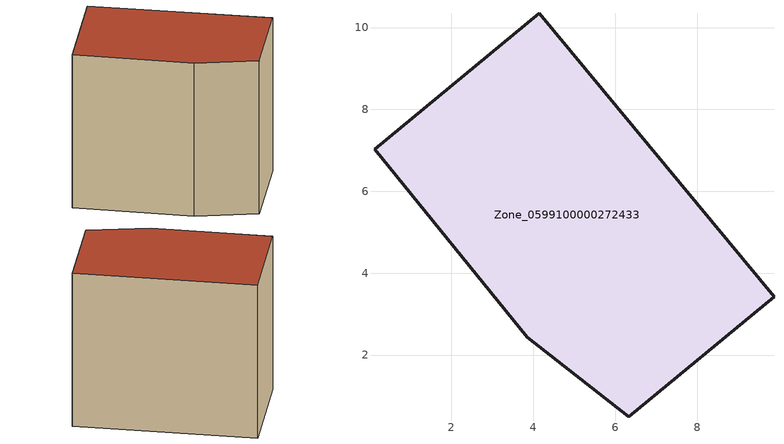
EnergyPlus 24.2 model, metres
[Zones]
Zone_0599100000272433
 floor ground (C_G): 3.85,2.43 0.12,7.03 4.14,10.35 9.88,3.42 6.33,0.49 z0
 wall outside (C_F): 6.33,0.49 9.88,3.42 4.14,10.35 0.12,7.03 3.85,2.43 6.33,0.49 z0:8.23
 roof outside (C_R): 0.12,7.03 3.85,2.43 6.33,0.49 9.88,3.42 4.14,10.35 z8.23
[BUILDING]
Pand.0599100000272433: North Axis=0; Terrain=City; Loads Convergence Tolerance Value=0.04; Temperature Convergence Tolerance Value=0.4; Solar Distribution=FullExterior; Maximum Number of Warmup Days=25; Minimum Number of Warmup Days=1
[Site:Location]
Rotterdam.The.Hague.AP_ZH_NLD Design_Conditions: Latitude=51.96; Longitude=4.45; Time Zone=1; Elevation=-4.5
[SITE:GROUNDTEMPERATURE:BUILDINGSURFACE]
18, 18, 18, 18, 18, 18, 18, 18, 18, 18, 18, 18
[MATERIAL] Thermal Absorptance=0.9; Solar Absorptance=0.7; Visible Absorptance=0.7
Name | Roughness | Thickness | Conductivity | Density | Specific Heat
G.TI.1975-1991 | MediumSmooth | 0.15 | 0.288461 | 540 | 1210
F.TI.1975-1991 | Rough | 0.3 | 0.230769 | 1920 | 840
R.TI.1975-1991 | MediumRough | 0.2 | 0.153846 | 1500 | 1000
[CONSTRUCTION]
C_G: G.TI.1975-1991
C_F: F.TI.1975-1991
C_R: R.TI.1975-1991
[ZONE]
Zone_0599100000272433: Type=1; Multiplier=1; Ceiling Height=Autocalculate; Volume=Autocalculate; Floor Area=autocalculate; Part of Total Floor Area=Yes
[ZONEINFILTRATION:DESIGNFLOWRATE]
Infil_Zone_0599100000272433: Zone or ZoneList or Space or SpaceList=Zone_0599100000272433; Schedule=AlwaysOn; Design Flow Rate Calculation Method=Flow/Area; Flow Rate per Floor Area=0.003; Constant Term Coefficient=1; Temperature Term Coefficient=0; Velocity Term Coefficient=0; Velocity Squared Term Coefficient=0
[HVACTEMPLATE:ZONE:IDEALLOADSAIRSYSTEM]
Zone_0599100000272433: Maximum Heating Supply Air Temperature=50; Minimum Cooling Supply Air Temperature=13; Maximum Heating Supply Air Humidity Ratio=0.0156; Minimum Cooling Supply Air Humidity Ratio=0.0077; Heating Limit=NoLimit; Cooling Limit=NoLimit; Dehumidification Control Type=ConstantSensibleHeatRatio; Cooling Sensible Heat Ratio=0.7; Dehumidification Setpoint=60; Humidification Control Type=None; Humidification Setpoint=30; Outdoor Air Method=None; Outdoor Air Flow Rate per Person=0.00944; Outdoor Air Flow Rate per Zone Floor Area=0; Outdoor Air Flow Rate per Zone=0; Demand Controlled Ventilation Type=None; Outdoor Air Economizer Type=NoEconomizer; Heat Recovery Type=None; Sensible Heat Recovery Effectiveness=0.7; Latent Heat Recovery Effectiveness=0.65
[ZONECONTROL:THERMOSTAT]
ThermostatControl_Zone_0599100000272433: Zone or ZoneList=Zone_0599100000272433; Control Type Schedule=DualSetpointControlType; Control 1=Thermostat_Zone_0599100000272433; Temperature Difference Between Cutout And Setpoint=0
[THERMOSTATSETPOINT:DUALSETPOINT]
Thermostat_Zone_0599100000272433: Heating Setpoint Temperature Schedule=HeatingSetpoint_Zone_0599100000272433; Cooling Setpoint Temperature Schedule=CoolingSetpoint_Zone_0599100000272433
[SCHEDULE:COMPACT]
HeatingSetpoint_Zone_0599100000272433: Through: 12/31, For: AllDays, Until: 24:00, 21
CoolingSetpoint_Zone_0599100000272433: Through: 12/31, For: AllDays, Until: 24:00, 24
DualSetpointControlType: Through: 12/31, For: AllDays, Until: 24:00, 4
AlwaysOn: Through: 12/31, For: AllDays, Until: 24:00, 1
